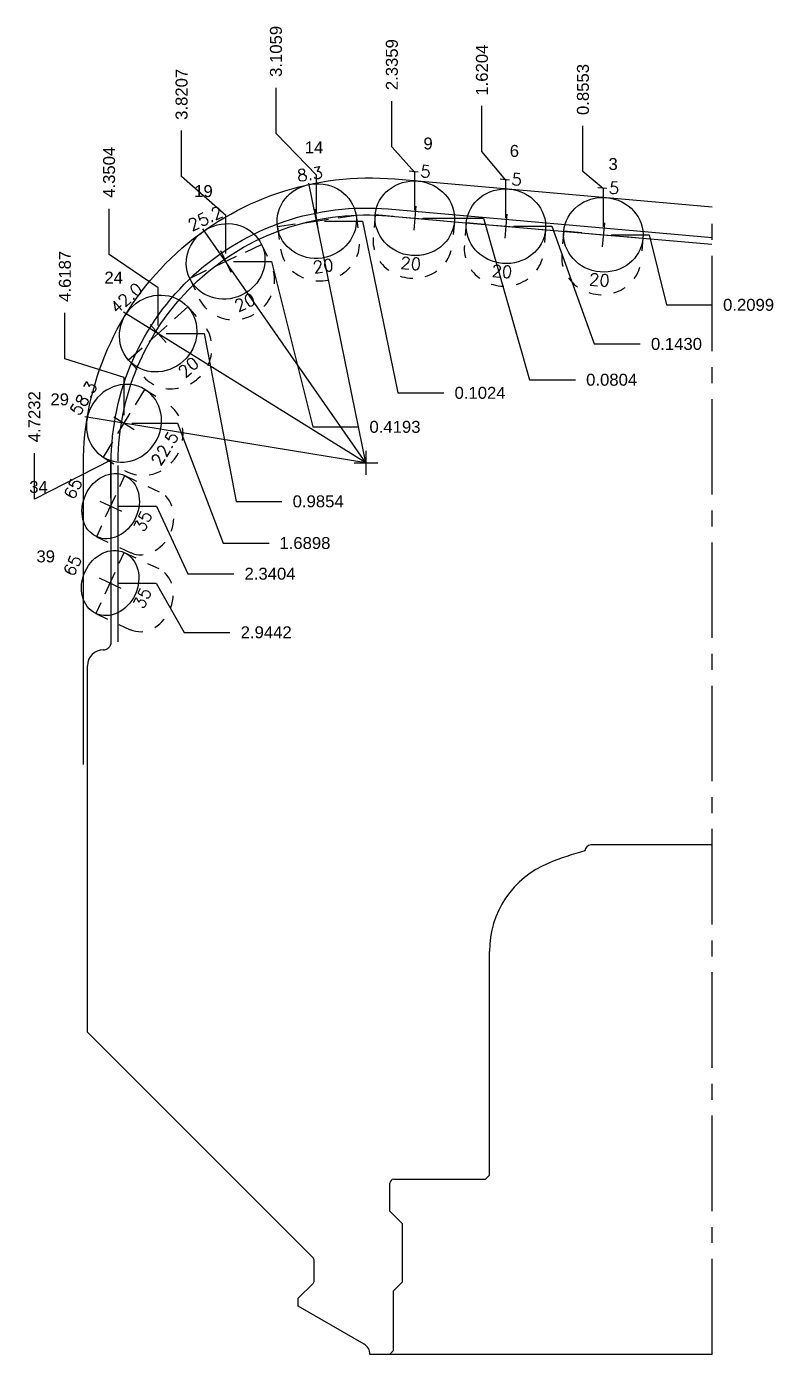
# Model space of a CAD drawing. Header units: inches. Extents: x 113.3 to 164.8, y -27 to 25.4.
# Drawn here: x 138.4 to 144.26, y 3.67 to 14.09 of the extents above; entities that cross this region are included whole.
import ezdxf
from ezdxf.enums import TextEntityAlignment as Align

# ---------------------------------------------------------------- set-up
doc = ezdxf.new("R2010")
doc.units = ezdxf.units.IN
doc.header["$MEASUREMENT"] = 0
doc.header["$PDMODE"] = 35
doc.linetypes.add('CENTER2', pattern=[1.125, 0.75, -0.125, 0.125, -0.125])
doc.linetypes.add('HIDDEN2', pattern=[0.1875, 0.125, -0.0625])
doc.layers.get('Defpoints').update_dxf_attribs({"color": 10})
doc.layers.add('Blade_3', color=7, linetype='Continuous', true_color=0x00cc00)
doc.layers.add('CLine', color=5, linetype='CENTER2')
doc.styles.add('RomanS', font='romans')
doc.styles.get("Standard").update_dxf_attribs({"font": 'arial.ttf'})
doc.dimstyles.get("Standard").update_dxf_attribs({"dimtxt": 0.09375, "dimasz": 0.18, "dimexe": 0.18, "dimexo": 0.0625, "dimgap": 0.09, "dimtad": 0, "dimtih": 1, "dimtoh": 1, "dimdec": 4, "dimzin": 0, "dimdsep": 46, "dimtxsty": 'Standard', "dimcen": 0.09, "dimadec": 4, "dimazin": 0, "dimtfac": 1, "dimtdec": 4, "dimtofl": 0, "dimtmove": 0, "dimatfit": 3, "dimfxl": 1, "dimtolj": 1, "dimtzin": 0, "dimarcsym": 0})

# ---------------------------------------------------------------- blocks, each defined once
blk = doc.blocks.new('CMark')
at = {"layer": 'CLine'}
for p, q in [((-0.094, 0), (0.094, 0)), ((0, 0.094), (0, -0.094))]:
    blk.add_line(p, q, dxfattribs=at)
blk = doc.blocks.new('1613@20')
for p, q in [((-0.17, 0), (-0.312, 0)), ((0.171, 0), (0.312, 0))]:
    blk.add_line(p, q)
at = {"color": 8, "linetype": 'HIDDEN2', "ltscale": 0.5}
blk.add_line((-0.312, 0), (-0.312, -0.178), dxfattribs=at)
at = {"color": 8, "linetype": 'HIDDEN2', "ltscale": 0.5, "flags": 128}
blk.add_lwpolyline([(0.312, 0), (0.312, -0.178)], dxfattribs=at)
blk.add_ellipse((0, 0), major_axis=(-0.312, 0), ratio=0.939693, start_param=-3.141592653589793, end_param=3.141592653589793)
at = {"color": 8, "linetype": 'HIDDEN2', "ltscale": 0.5}
blk.add_ellipse((0, -0.178), major_axis=(-0.312, 0), ratio=0.939693, start_param=0, end_param=3.141593, dxfattribs=at)
blk.add_blockref('CMark', (0, 0))
at = {"style": 'RomanS'}
blk.add_text('20', height=0.094, dxfattribs=at).set_placement((0, -0.356), align=Align.MIDDLE_CENTER)
blk.add_attdef('ANG', text='', height=0.094, dxfattribs=at).set_placement((0, 0.298), align=Align.BOTTOM_CENTER)
blk = doc.blocks.new('*D80')
at = {"layer": 'Blade_3', "color": 0, "lineweight": -2, "transparency": 16777216}
for p, q in [((142.765, 12.952), (142.765, 13.312)), ((142.925, 12.817), (142.765, 12.952)), ((142.925, 12.519), (142.925, 12.817))]:
    blk.add_line(p, q, dxfattribs=at)
at = {"layer": 'Defpoints', "color": 0, "transparency": 16777216}
for p in [(142.765, 13.312), (143.78, 12.667), (142.925, 12.457)]:
    blk.add_point(p, dxfattribs=at)
at = {"layer": 'Blade_3', "color": 0, "transparency": 16777216, "insert": (142.765, 13.597), "char_height": 0.0938, "attachment_point": 5, "rotation": 90}
blk.add_mtext('\\A1;0.8553', dxfattribs=at)
blk = doc.blocks.new('*D81')
at = {"layer": 'Blade_3', "color": 0, "lineweight": -2, "transparency": 16777216}
for p, q in [((141.972, 13.109), (141.972, 13.469)), ((142.16, 12.884), (141.972, 13.109)), ((142.16, 12.586), (142.16, 12.884))]:
    blk.add_line(p, q, dxfattribs=at)
at = {"layer": 'Defpoints', "color": 0, "transparency": 16777216}
for p in [(141.972, 13.469), (143.78, 12.667), (142.16, 12.524)]:
    blk.add_point(p, dxfattribs=at)
at = {"layer": 'Blade_3', "color": 0, "transparency": 16777216, "insert": (141.972, 13.749), "char_height": 0.0938, "attachment_point": 5, "rotation": 90}
blk.add_mtext('\\A1;1.6204', dxfattribs=at)
blk = doc.blocks.new('*D82')
at = {"layer": 'Blade_3', "color": 0, "lineweight": -2, "transparency": 16777216}
for p, q in [((141.265, 13.146), (141.265, 13.506)), ((141.444, 12.946), (141.265, 13.146)), ((141.444, 12.649), (141.444, 12.946))]:
    blk.add_line(p, q, dxfattribs=at)
at = {"layer": 'Defpoints', "color": 0, "transparency": 16777216}
for p in [(141.265, 13.506), (143.78, 12.667), (141.444, 12.586)]:
    blk.add_point(p, dxfattribs=at)
at = {"layer": 'Blade_3', "color": 0, "transparency": 16777216, "insert": (141.265, 13.792), "char_height": 0.0938, "attachment_point": 5, "rotation": 90}
blk.add_mtext('\\A1;2.3359', dxfattribs=at)
blk = doc.blocks.new('*D83')
at = {"layer": 'Blade_3', "color": 0, "lineweight": -2, "transparency": 16777216}
for p, q in [((140.355, 13.251), (140.355, 13.611)), ((140.674, 12.924), (140.355, 13.251)), ((140.674, 12.627), (140.674, 12.924))]:
    blk.add_line(p, q, dxfattribs=at)
at = {"layer": 'Defpoints', "color": 0, "transparency": 16777216}
for p in [(140.355, 13.611), (143.78, 12.667), (140.674, 12.564)]:
    blk.add_point(p, dxfattribs=at)
at = {"layer": 'Blade_3', "color": 0, "transparency": 16777216, "insert": (140.355, 13.896), "char_height": 0.0938, "attachment_point": 5, "rotation": 90}
blk.add_mtext('\\A1;3.1059', dxfattribs=at)
blk = doc.blocks.new('*D84')
at = {"layer": 'Blade_3', "color": 0, "lineweight": -2, "transparency": 16777216}
for p, q in [((139.614, 12.915), (139.614, 13.275)), ((139.96, 12.607), (139.614, 12.915)), ((139.96, 12.31), (139.96, 12.607))]:
    blk.add_line(p, q, dxfattribs=at)
at = {"layer": 'Defpoints', "color": 0, "transparency": 16777216}
for p in [(139.614, 13.275), (143.78, 12.667), (139.96, 12.247)]:
    blk.add_point(p, dxfattribs=at)
at = {"layer": 'Blade_3', "color": 0, "transparency": 16777216, "insert": (139.614, 13.559), "char_height": 0.0938, "attachment_point": 5, "rotation": 90}
blk.add_mtext('\\A1;3.8207', dxfattribs=at)
blk = doc.blocks.new('*D85')
at = {"layer": 'Blade_3', "color": 0, "lineweight": -2, "transparency": 16777216}
for p, q in [((139.045, 12.301), (139.045, 12.661)), ((139.43, 12.041), (139.045, 12.301)), ((139.43, 11.744), (139.43, 12.041))]:
    blk.add_line(p, q, dxfattribs=at)
at = {"layer": 'Defpoints', "color": 0, "transparency": 16777216}
for p in [(139.045, 12.661), (143.78, 12.667), (139.43, 11.681)]:
    blk.add_point(p, dxfattribs=at)
at = {"layer": 'Blade_3', "color": 0, "transparency": 16777216, "insert": (139.045, 12.947), "char_height": 0.0938, "attachment_point": 5, "rotation": 90}
blk.add_mtext('\\A1;4.3504', dxfattribs=at)
blk = doc.blocks.new('*D86')
at = {"layer": 'Blade_3', "color": 0, "lineweight": -2, "transparency": 16777216}
for p, q in [((142.987, 12.457), (143.285, 12.457)), ((143.285, 12.457), (143.42, 11.906)), ((143.42, 11.906), (143.78, 11.906))]:
    blk.add_line(p, q, dxfattribs=at)
at = {"layer": 'Defpoints', "color": 0, "transparency": 16777216}
for p in [(143.78, 12.667), (142.925, 12.457), (143.78, 11.906)]:
    blk.add_point(p, dxfattribs=at)
at = {"layer": 'Blade_3', "color": 0, "transparency": 16777216, "insert": (144.065, 11.906), "char_height": 0.0938, "attachment_point": 5}
blk.add_mtext('\\A1;0.2099', dxfattribs=at)
blk = doc.blocks.new('*D87')
at = {"layer": 'Blade_3', "color": 0, "lineweight": -2, "transparency": 16777216}
for p, q in [((142.222, 12.524), (142.52, 12.524)), ((142.52, 12.524), (142.854, 11.599)), ((142.854, 11.599), (143.214, 11.599))]:
    blk.add_line(p, q, dxfattribs=at)
at = {"layer": 'Defpoints', "color": 0, "transparency": 16777216}
for p in [(143.78, 12.667), (142.16, 12.524), (143.214, 11.599)]:
    blk.add_point(p, dxfattribs=at)
at = {"layer": 'Blade_3', "color": 0, "transparency": 16777216, "insert": (143.499, 11.599), "char_height": 0.0938, "attachment_point": 5}
blk.add_mtext('\\A1;0.1430', dxfattribs=at)
blk = doc.blocks.new('*D88')
at = {"layer": 'Blade_3', "color": 0, "lineweight": -2, "transparency": 16777216}
for p, q in [((141.507, 12.586), (141.985, 12.586)), ((141.985, 12.586), (142.345, 11.318)), ((142.345, 11.318), (142.705, 11.318))]:
    blk.add_line(p, q, dxfattribs=at)
at = {"layer": 'Defpoints', "color": 0, "transparency": 16777216}
for p in [(143.78, 12.667), (141.444, 12.586), (142.705, 11.318)]:
    blk.add_point(p, dxfattribs=at)
at = {"layer": 'Blade_3', "color": 0, "transparency": 16777216, "insert": (142.99, 11.318), "char_height": 0.0938, "attachment_point": 5}
blk.add_mtext('\\A1;0.0804', dxfattribs=at)
blk = doc.blocks.new('*D89')
at = {"layer": 'Blade_3', "color": 0, "lineweight": -2, "transparency": 16777216}
for p, q in [((140.737, 12.564), (141.034, 12.564)), ((141.034, 12.564), (141.312, 11.215)), ((141.312, 11.215), (141.672, 11.215))]:
    blk.add_line(p, q, dxfattribs=at)
at = {"layer": 'Defpoints', "color": 0, "transparency": 16777216}
for p in [(143.78, 12.667), (140.674, 12.564), (141.672, 11.215)]:
    blk.add_point(p, dxfattribs=at)
at = {"layer": 'Blade_3', "color": 0, "transparency": 16777216, "insert": (141.957, 11.215), "char_height": 0.0938, "attachment_point": 5}
blk.add_mtext('\\A1;0.1024', dxfattribs=at)
blk = doc.blocks.new('*D90')
at = {"layer": 'Blade_3', "color": 0, "lineweight": -2, "transparency": 16777216}
for p, q in [((140.022, 12.247), (140.32, 12.247)), ((140.32, 12.247), (140.644, 10.948)), ((140.644, 10.948), (141.004, 10.948))]:
    blk.add_line(p, q, dxfattribs=at)
at = {"layer": 'Defpoints', "color": 0, "transparency": 16777216}
for p in [(143.78, 12.667), (139.96, 12.247), (141.004, 10.948)]:
    blk.add_point(p, dxfattribs=at)
at = {"layer": 'Blade_3', "color": 0, "transparency": 16777216, "insert": (141.289, 10.948), "char_height": 0.0938, "attachment_point": 5}
blk.add_mtext('\\A1;0.4193', dxfattribs=at)
blk = doc.blocks.new('*D91')
at = {"layer": 'Blade_3', "color": 0, "lineweight": -2, "transparency": 16777216}
for p, q in [((139.492, 11.681), (139.79, 11.681)), ((139.79, 11.681), (140.041, 10.363)), ((140.041, 10.363), (140.401, 10.363))]:
    blk.add_line(p, q, dxfattribs=at)
at = {"layer": 'Defpoints', "color": 0, "transparency": 16777216}
for p in [(143.78, 12.667), (139.43, 11.681), (140.401, 10.363)]:
    blk.add_point(p, dxfattribs=at)
at = {"layer": 'Blade_3', "color": 0, "transparency": 16777216, "insert": (140.686, 10.363), "char_height": 0.0938, "attachment_point": 5}
blk.add_mtext('\\A1;0.9854', dxfattribs=at)
blk = doc.blocks.new('1613@22.5')
for p, q in [((-0.17, 0), (-0.312, 0)), ((0.171, 0), (0.312, 0))]:
    blk.add_line(p, q)
at = {"color": 8, "linetype": 'HIDDEN2', "ltscale": 0.5}
blk.add_line((-0.312, 0), (-0.312, -0.178), dxfattribs=at)
at = {"color": 8, "linetype": 'HIDDEN2', "ltscale": 0.5, "flags": 128}
blk.add_lwpolyline([(0.312, 0), (0.312, -0.178)], dxfattribs=at)
at = {"extrusion": (0, 0, -1)}
blk.add_ellipse((0, 0), major_axis=(-0.312, 0), ratio=0.92388, start_param=-3.141592653589793, end_param=3.141592653589793, dxfattribs=at)
at = {"color": 8, "linetype": 'HIDDEN2', "ltscale": 0.5}
blk.add_ellipse((0, -0.199), major_axis=(0.312, 0), ratio=0.92388, start_param=3.141593, end_param=6.283185, dxfattribs=at)
blk.add_blockref('CMark', (0, 0))
at = {"style": 'RomanS'}
blk.add_text('22.5', height=0.094, dxfattribs=at).set_placement((0, -0.377), align=Align.MIDDLE_CENTER)
blk.add_attdef('ANG', text='', height=0.094, dxfattribs=at).set_placement((0, 0.298), align=Align.BOTTOM_CENTER)
blk = doc.blocks.new('*D147')
at = {"layer": 'Blade_3', "color": 0, "lineweight": -2, "transparency": 16777216}
for p, q in [((138.698, 11.483), (138.698, 11.843)), ((139.162, 11.337), (138.698, 11.483)), ((139.162, 11.039), (139.162, 11.337))]:
    blk.add_line(p, q, dxfattribs=at)
at = {"layer": 'Defpoints', "color": 0, "transparency": 16777216}
for p in [(143.78, 12.667), (138.698, 11.843), (139.162, 10.977)]:
    blk.add_point(p, dxfattribs=at)
at = {"layer": 'Blade_3', "color": 0, "transparency": 16777216, "insert": (138.698, 12.13), "char_height": 0.0938, "attachment_point": 5, "rotation": 90}
blk.add_mtext('\\A1;4.6187', dxfattribs=at)
blk = doc.blocks.new('*D148')
at = {"layer": 'Blade_3', "color": 0, "lineweight": -2, "transparency": 16777216}
for p, q in [((139.224, 10.977), (139.581, 10.977)), ((139.581, 10.977), (139.941, 10.036)), ((139.941, 10.036), (140.301, 10.036))]:
    blk.add_line(p, q, dxfattribs=at)
at = {"layer": 'Defpoints', "color": 0, "transparency": 16777216}
for p in [(143.78, 12.667), (139.162, 10.977), (140.301, 10.036)]:
    blk.add_point(p, dxfattribs=at)
at = {"layer": 'Blade_3', "color": 0, "transparency": 16777216, "insert": (140.582, 10.036), "char_height": 0.0938, "attachment_point": 5}
blk.add_mtext('\\A1;1.6898', dxfattribs=at)
blk = doc.blocks.new('1313@35')
for p, q in [((-0.17, 0), (-0.265, 0)), ((0.171, 0), (0.264, 0))]:
    blk.add_line(p, q)
at = {"color": 8, "linetype": 'HIDDEN2', "ltscale": 0.5}
blk.add_line((-0.265, 0), (-0.265, -0.298), dxfattribs=at)
at = {"color": 8, "linetype": 'HIDDEN2', "ltscale": 0.5, "flags": 128}
blk.add_lwpolyline([(0.264, 0), (0.264, -0.298)], dxfattribs=at)
blk.add_ellipse((0, 0), major_axis=(0.264, 0), ratio=0.819152)
at = {"color": 8, "linetype": 'HIDDEN2', "ltscale": 0.5}
blk.add_ellipse((0, -0.298), major_axis=(0.264, 0), ratio=0.819152, start_param=3.141593, end_param=6.283185, dxfattribs=at)
blk.add_blockref('CMark', (0, 0))
at = {"style": 'RomanS'}
blk.add_text('35', height=0.094, dxfattribs=at).set_placement((0, -0.279), align=Align.MIDDLE_CENTER)
blk.add_attdef('ANG', text='', height=0.094, dxfattribs=at).set_placement((0, 0.251), align=Align.BOTTOM_CENTER)
blk = doc.blocks.new('*D153')
at = {"layer": 'Blade_3', "color": 0, "lineweight": -2, "transparency": 16777216}
for p, q in [((138.458, 10.382), (138.458, 10.742)), ((139.057, 10.686), (138.458, 10.382)), ((139.057, 10.389), (139.057, 10.686))]:
    blk.add_line(p, q, dxfattribs=at)
at = {"layer": 'Defpoints', "color": 0, "transparency": 16777216}
for p in [(143.78, 12.667), (138.458, 10.742), (139.057, 10.326)]:
    blk.add_point(p, dxfattribs=at)
at = {"layer": 'Blade_3', "color": 0, "transparency": 16777216, "insert": (138.458, 11.028), "char_height": 0.0938, "attachment_point": 5, "rotation": 90}
blk.add_mtext('\\A1;4.7232', dxfattribs=at)
blk = doc.blocks.new('*D154')
at = {"layer": 'Blade_3', "color": 0, "lineweight": -2, "transparency": 16777216}
for p, q in [((139.12, 10.326), (139.417, 10.326)), ((139.417, 10.326), (139.663, 9.795)), ((139.663, 9.795), (140.023, 9.795))]:
    blk.add_line(p, q, dxfattribs=at)
at = {"layer": 'Defpoints', "color": 0, "transparency": 16777216}
for p in [(143.78, 12.667), (139.057, 10.326), (140.023, 9.795)]:
    blk.add_point(p, dxfattribs=at)
at = {"layer": 'Blade_3', "color": 0, "transparency": 16777216, "insert": (140.308, 9.795), "char_height": 0.0938, "attachment_point": 5}
blk.add_mtext('\\A1;2.3404', dxfattribs=at)
blk = doc.blocks.new('*D155')
at = {"layer": 'Blade_3', "color": 0, "lineweight": -2, "transparency": 16777216}
for p, q in [((139.115, 9.722), (139.413, 9.722)), ((139.413, 9.722), (139.633, 9.335)), ((139.633, 9.335), (139.993, 9.335))]:
    blk.add_line(p, q, dxfattribs=at)
at = {"layer": 'Defpoints', "color": 0, "transparency": 16777216}
for p in [(143.78, 12.667), (139.053, 9.722), (139.993, 9.335)]:
    blk.add_point(p, dxfattribs=at)
at = {"layer": 'Blade_3', "color": 0, "transparency": 16777216, "insert": (140.278, 9.335), "char_height": 0.0938, "attachment_point": 5}
blk.add_mtext('\\A1;2.9442', dxfattribs=at)

msp = doc.modelspace()

# ---------------------------------------------------------------- linework, layer by layer
for p, q in [((138.874, 6.19776), (138.874, 9.07276)), ((143.78025, 7.66651), (142.82714, 7.66651)), ((142.03025, 5.07276), (142.03025, 6.82987)), ((140.6461, 4.42566), (138.874, 6.19776)), ((141.249, 4.79151), (141.249, 5.01026)), ((141.28025, 5.04151), (141.999, 5.04151)), ((142.03025, 5.07276), (141.999, 5.04151)), ((141.3479, 4.69261), (141.249, 4.79151)), ((141.3479, 4.23666), (141.3479, 4.69261)), ((140.65525, 4.24584), (140.65525, 4.40357)), ((140.53025, 4.1079), (140.6461, 4.22374)), ((141.27775, 4.16651), (141.3479, 4.23666)), ((140.53025, 4.0454), (140.53025, 4.1079)), ((141.27775, 3.69776), (141.27775, 4.16651)), ((141.04587, 3.7477), (140.53025, 4.0454)), ((141.2465, 3.66651), (141.09275, 3.66651)), ((141.27775, 3.69776), (141.2465, 3.66651)), ((143.78025, 3.66651), (141.2465, 3.66651))]:
    msp.add_line(p, q)
at = {"color": 5}
msp.add_lwpolyline([(138.84275, 8.2978), (138.84275, 10.65309, -0.44001053), (141.28885, 12.89453), (143.78025, 12.67656)], format="xyb", dxfattribs=at)
msp.add_lwpolyline([(139.0615, 9.26026), (139.0615, 10.66651, -0.44001053), (141.23581, 12.6589), (143.78025, 12.43629)], format="xyb")
at = {"color": 1}
for points in [[(140.37203, 12.48596, -0.10094175), (141.13966, 12.61064)], [(141.13966, 12.61064, -0.01177187), (141.23108, 12.60481), (141.90485, 12.54586)], [(139.70263, 12.05907, -0.10309649), (140.37203, 12.48596)], [(139.26597, 11.41607, -0.10088399), (139.70263, 12.05907)], [(139.11584, 10.6783, -0.0976605), (139.26597, 11.41607)]]:
    msp.add_lwpolyline(points, format="xyb", dxfattribs=at)
for points in [[(141.90485, 12.54586), (143.77552, 12.3822)], [(139.1158, 9.26026), (139.1158, 10.64475)]]:
    msp.add_lwpolyline(points, dxfattribs=at)
for centre, radius, start, end in [((138.999, 9.07276), 0.125, 90, 180), ((138.999, 9.26026), 0.0625, 270, 0), ((143.39696, 5.31803), 2.38279, 105, 112.191551), ((142.82714, 7.61962), 0.04689, 90, 180), ((142.78025, 6.82987), 0.75, 112.191551, 180), ((141.28025, 5.01026), 0.03125, 90, 180), ((140.624, 4.40357), 0.03125, 0, 45), ((140.624, 4.24584), 0.03125, 315, 0), ((140.999, 3.66651), 0.09375, 0, 60)]:
    msp.add_arc(centre, radius, start, end)
at = {"layer": 'Blade_3'}
for q in [(140.61383, 12.86072), (139.7806, 12.50395), (139.15872, 11.84977), (138.85319, 11.02701)]:
    msp.add_line((141.0615, 10.66651), q, dxfattribs=at)
at = {"layer": 'CLine'}
msp.add_line((143.78025, 3.66651), (143.78025, 12.66651), dxfattribs=at)

# ---------------------------------------------------------------- block references
msp.add_blockref('CMark', (141.0615, 10.66651))
at = {"layer": 'Blade_3'}
for name, p, rotation, values in [('1613@20', (140.67434, 12.56414), 8.299999999999997, {'ANG': '8.3'}), ('1613@20', (141.44434, 12.58615), 355, {'ANG': '-5'}), ('1613@20', (142.15988, 12.52355), 355, {'ANG': '-5'}), ('1613@20', (142.92497, 12.45661), 355, {'ANG': '-5'}), ('1613@20', (139.95956, 12.24724), 25.2, {'ANG': '25.2'}), ('1613@20', (139.42987, 11.68115), 42, {'ANG': '42.0'}), ('1613@22.5', (139.16151, 10.97668), 58.3, {'ANG': '58.3'}), ('1313@35', (139.05701, 10.32613), 65, {'ANG': '65'}), ('1313@35', (139.05256, 9.72234), 65, {'ANG': '65'})]:
    msp.add_blockref(name, p, dxfattribs=dict(at, rotation=rotation)).add_auto_attribs(values)

# ---------------------------------------------------------------- texts
for s, p in [('14', (140.58078, 13.09544)), ('9', (141.51241, 13.12623)), ('6', (142.19004, 13.06791)), ('3', (142.96501, 12.9651)), ('19', (139.71261, 12.7525)), ('24', (139.0078, 12.07327)), ('29', (138.58411, 11.11773)), ('34', (138.41774, 10.43003)), ('39', (138.47429, 9.88463))]:
    msp.add_text(s, height=0.09375, dxfattribs=at).set_placement(p)

# ---------------------------------------------------------------- dimensions: what is measured, and where the dimension line sits
for feature_location, offset, dtype, picture, middle in [((140.67434, 12.56414), (-0.31948, 1.04703), 1, '*D83', (140.35486, 13.89584)), ((141.44434, 12.58615), (-0.17916, 0.92029), 1, '*D82', (141.26518, 13.79194)), ((142.15988, 12.52355), (-0.18819, 0.94549), 1, '*D81', (141.97169, 13.74903)), ((142.92497, 12.45661), (-0.15984, 0.85533), 1, '*D80', (142.76513, 13.59654)), ((139.95956, 12.24724), (-0.34575, 1.0273), 1, '*D84', (139.61381, 13.5591)), ((139.42987, 11.68115), (-0.38495, 0.97996), 1, '*D85', (139.04492, 12.94741)), ((139.05701, 10.32613), (-0.5988, 0.41546), 1, '*D153', (138.45821, 11.0276)), ((139.16151, 10.97668), (-0.4633, 0.8664), 1, '*D147', (138.69821, 12.12957)), ((139.05256, 9.72234), (0.94044, -0.38743), 0, '*D155', (140.27792, 9.33491)), ((139.05701, 10.32613), (0.96627, -0.53136), 0, '*D154', (140.30848, 9.79477)), ((139.16151, 10.97668), (1.13978, -0.94069), 0, '*D148', (140.58157, 10.03599)), ((139.42987, 11.68115), (0.97162, -1.31832), 0, '*D91', (140.68589, 10.36283)), ((139.95956, 12.24724), (1.04448, -1.29912), 0, '*D90', (141.28864, 10.94812)), ((140.67434, 12.56414), (0.99793, -1.3495), 0, '*D89', (141.95668, 11.21464)), ((141.44434, 12.58615), (1.26091, -1.26843), 0, '*D88', (142.98966, 11.31772)), ((142.15988, 12.52355), (1.05437, -0.92471), 0, '*D87', (143.49869, 11.59884)), ((142.92497, 12.45661), (0.85528, -0.55106), 0, '*D86', (144.06494, 11.90555))]:
    dim = msp.add_ordinate_dim(feature_location=feature_location, offset=offset, dtype=dtype, origin=(143.78025, 12.66651), dimstyle='Standard', dxfattribs=at)
    dim.commit()
    dim.dimension.update_dxf_attribs({"geometry": picture, "text_midpoint": middle})

doc.saveas('drawing.dxf')
